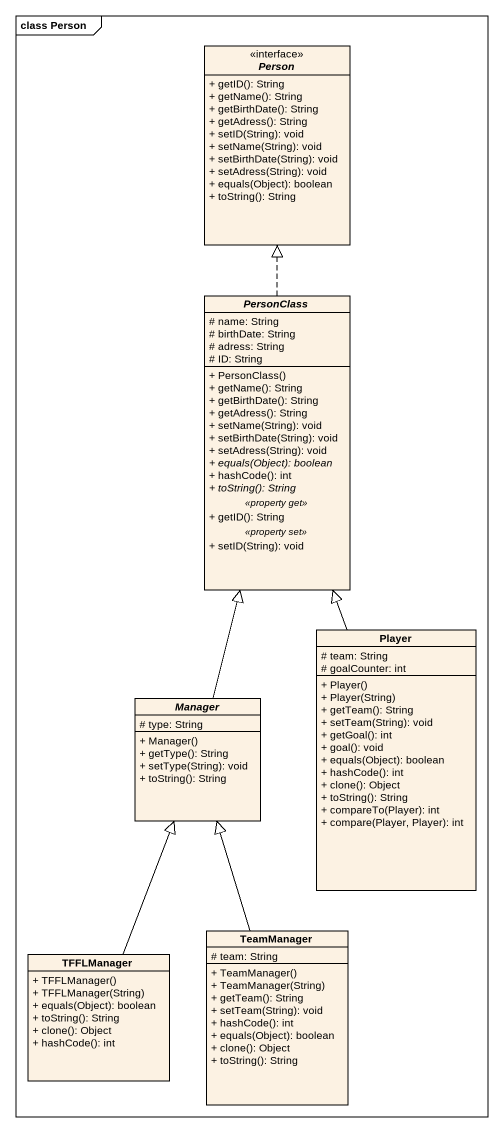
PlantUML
@startuml
mainframe class Person
hide circle
hide empty members
skinparam classAttributeIconSize 0
interface "Person" as Person_ <<interface>> {
  + getID(): String
  + getName(): String
  + getBirthDate(): String
  + getAdress(): String
  + setID(String): void
  + setName(String): void
  + setBirthDate(String): void
  + setAdress(String): void
  + equals(Object): boolean
  + toString(): String
}
abstract class PersonClass {
  # name: String
  # birthDate: String
  # adress: String
  # ID: String
  --
  + PersonClass()
  + getName(): String
  + getBirthDate(): String
  + getAdress(): String
  + setName(String): void
  + setBirthDate(String): void
  + setAdress(String): void
  {abstract} + equals(Object): boolean
  + hashCode(): int
  {abstract} + toString(): String
  .. <<property get>> ..
  + getID(): String
  .. <<property set>> ..
  + setID(String): void
}
class Player {
  # team: String
  # goalCounter: int
  + Player()
  + Player(String)
  + getTeam(): String
  + setTeam(String): void
  + getGoal(): int
  + goal(): void
  + equals(Object): boolean
  + hashCode(): int
  + clone(): Object
  + toString(): String
  + compareTo(Player): int
  + compare(Player, Player): int
}
abstract class Manager {
  # type: String
  + Manager()
  + getType(): String
  + setType(String): void
  + toString(): String
}
class TFFLManager {
  + TFFLManager()
  + TFFLManager(String)
  + equals(Object): boolean
  + toString(): String
  + clone(): Object
  + hashCode(): int
}
class TeamManager {
  # team: String
  + TeamManager()
  + TeamManager(String)
  + getTeam(): String
  + setTeam(String): void
  + hashCode(): int
  + equals(Object): boolean
  + clone(): Object
  + toString(): String
}
PersonClass .up.|> Person_
Player -up-|> PersonClass
Manager -up-|> PersonClass
TFFLManager -up-|> Manager
TeamManager -up-|> Manager
@enduml
